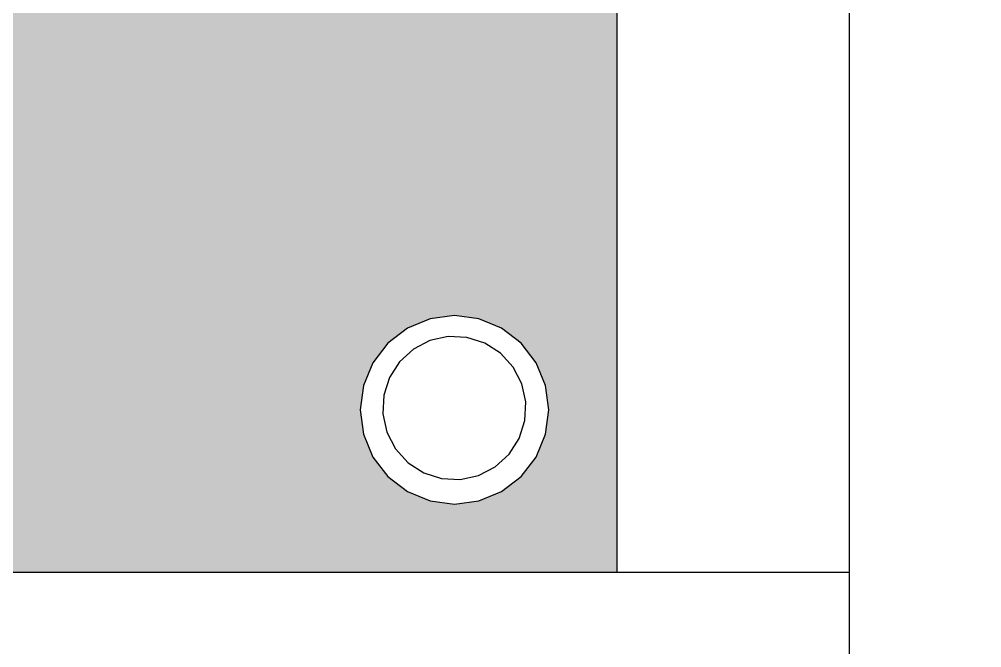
# Model space of a CAD drawing. Header units: metres. Extents: x -175 to 101, y -7 to 93.
# Drawn here: x 10.6456 to 10.9008, y 0.5288 to 0.6955 of the extents above; entities that cross this region are included whole.
import ezdxf

# ---------------------------------------------------------------- set-up
doc = ezdxf.new("R2010")
doc.units = ezdxf.units.M

# ---------------------------------------------------------------- blocks, each defined once
blk = doc.blocks.new('mueble huerto')
blk.add_line((-4.59596, 0.54878), (-5.67276, 0.54878))
blk.add_lwpolyline([(-4.59596, 1.75878), (-4.54596, 1.75878), (-4.54596, -0.49122), (-4.59596, -0.49122)], close=True)
blk = doc.blocks.new('caja1')
at = {"true_color": 0xffffff}
h = blk.add_hatch(color=7, dxfattribs=at)
h.dxf.hatch_style = 1
h.paths.add_polyline_path([(-5.70176, 1.39878), (-6.20176, 1.39878), (-6.20176, 1.34878), (-6.18176, 1.34878), (-5.72176, 1.34878), (-5.70176, 1.34878)])
h.paths.add_polyline_path([(-5.72176, 1.34878), (-6.18176, 1.34878), (-6.18176, 1.14878), (-5.72176, 1.14878)])
h.paths.add_polyline_path([(-6.12612, 1.21351), (-6.12094, 1.20954), (-6.11697, 1.20436), (-6.11447, 1.19833), (-6.11362, 1.19186), (-6.11447, 1.18539), (-6.11697, 1.17936), (-6.12094, 1.17419), (-6.12612, 1.17021), (-6.13215, 1.16772), (-6.13862, 1.16686), (-6.14509, 1.16772), (-6.15112, 1.17021), (-6.1563, 1.17419), (-6.16027, 1.17936), (-6.16277, 1.18539), (-6.16362, 1.19186), (-6.16277, 1.19833), (-6.16027, 1.20436), (-6.1563, 1.20954), (-6.15112, 1.21351), (-6.14509, 1.21601), (-6.13862, 1.21686), (-6.13215, 1.21601)], flags=16)
h.paths.add_polyline_path([(-6.12772, 1.20797), (-6.12405, 1.20463), (-6.12137, 1.20046), (-6.11986, 1.19573), (-6.11963, 1.19078), (-6.12069, 1.18593), (-6.12296, 1.18152), (-6.1263, 1.17786), (-6.13047, 1.17518), (-6.1352, 1.17367), (-6.14015, 1.17344), (-6.145, 1.17449), (-6.14941, 1.17677), (-6.15307, 1.18011), (-6.15575, 1.18428), (-6.15726, 1.18901), (-6.15749, 1.19396), (-6.15644, 1.19881), (-6.15416, 1.20321), (-6.15082, 1.20688), (-6.14665, 1.20956), (-6.14192, 1.21107), (-6.13697, 1.2113), (-6.13212, 1.21024)], flags=0)
for p, q in [((-6.18176, 1.14878), (-6.18176, 1.34878)), ((-6.15112, 1.21351), (-6.14509, 1.21601)), ((-6.14509, 1.21601), (-6.13862, 1.21686)), ((-6.13862, 1.21686), (-6.13215, 1.21601)), ((-6.13215, 1.21601), (-6.12612, 1.21351)), ((-6.1563, 1.20954), (-6.15112, 1.21351)), ((-6.12612, 1.21351), (-6.12094, 1.20954)), ((-6.16027, 1.20436), (-6.1563, 1.20954)), ((-6.15082, 1.20688), (-6.14665, 1.20956)), ((-6.14665, 1.20956), (-6.14192, 1.21107)), ((-6.14192, 1.21107), (-6.13697, 1.2113)), ((-6.13697, 1.2113), (-6.13212, 1.21024)), ((-6.13212, 1.21024), (-6.12772, 1.20797)), ((-6.12094, 1.20954), (-6.11697, 1.20436)), ((-6.12772, 1.20797), (-6.12405, 1.20463)), ((-6.15416, 1.20321), (-6.15082, 1.20688)), ((-6.12405, 1.20463), (-6.12137, 1.20046)), ((-6.16277, 1.19833), (-6.16027, 1.20436)), ((-6.15644, 1.19881), (-6.15416, 1.20321)), ((-6.11697, 1.20436), (-6.11447, 1.19833)), ((-6.12137, 1.20046), (-6.11986, 1.19573)), ((-6.16362, 1.19186), (-6.16277, 1.19833)), ((-6.15749, 1.19396), (-6.15644, 1.19881)), ((-6.11447, 1.19833), (-6.11362, 1.19186)), ((-6.11986, 1.19573), (-6.11963, 1.19078)), ((-6.16277, 1.18539), (-6.16362, 1.19186)), ((-6.15726, 1.18901), (-6.15749, 1.19396)), ((-6.11362, 1.19186), (-6.11447, 1.18539)), ((-6.11963, 1.19078), (-6.12069, 1.18593)), ((-6.15575, 1.18428), (-6.15726, 1.18901)), ((-6.16027, 1.17936), (-6.16277, 1.18539)), ((-6.15307, 1.18011), (-6.15575, 1.18428)), ((-6.12069, 1.18593), (-6.12296, 1.18152)), ((-6.11447, 1.18539), (-6.11697, 1.17936)), ((-6.12296, 1.18152), (-6.1263, 1.17786)), ((-6.1563, 1.17419), (-6.16027, 1.17936)), ((-6.14941, 1.17677), (-6.15307, 1.18011)), ((-6.11697, 1.17936), (-6.12094, 1.17419)), ((-6.145, 1.17449), (-6.14941, 1.17677)), ((-6.1263, 1.17786), (-6.13047, 1.17518)), ((-6.15112, 1.17021), (-6.1563, 1.17419)), ((-6.14015, 1.17344), (-6.145, 1.17449)), ((-6.13047, 1.17518), (-6.1352, 1.17367)), ((-6.12094, 1.17419), (-6.12612, 1.17021)), ((-6.1352, 1.17367), (-6.14015, 1.17344)), ((-6.14509, 1.16772), (-6.15112, 1.17021)), ((-6.12612, 1.17021), (-6.13215, 1.16772)), ((-6.13862, 1.16686), (-6.14509, 1.16772)), ((-6.13215, 1.16772), (-6.13862, 1.16686)), ((-6.18176, 1.14878), (-5.72176, 1.14878))]:
    blk.add_line(p, q)

msp = doc.modelspace()

# ---------------------------------------------------------------- block references
msp.add_blockref('mueble huerto', (15.46169, 0))
at = {"xscale": -1}
msp.add_blockref('caja1', (4.62239, -0.6), dxfattribs=at)

doc.saveas('drawing.dxf')
